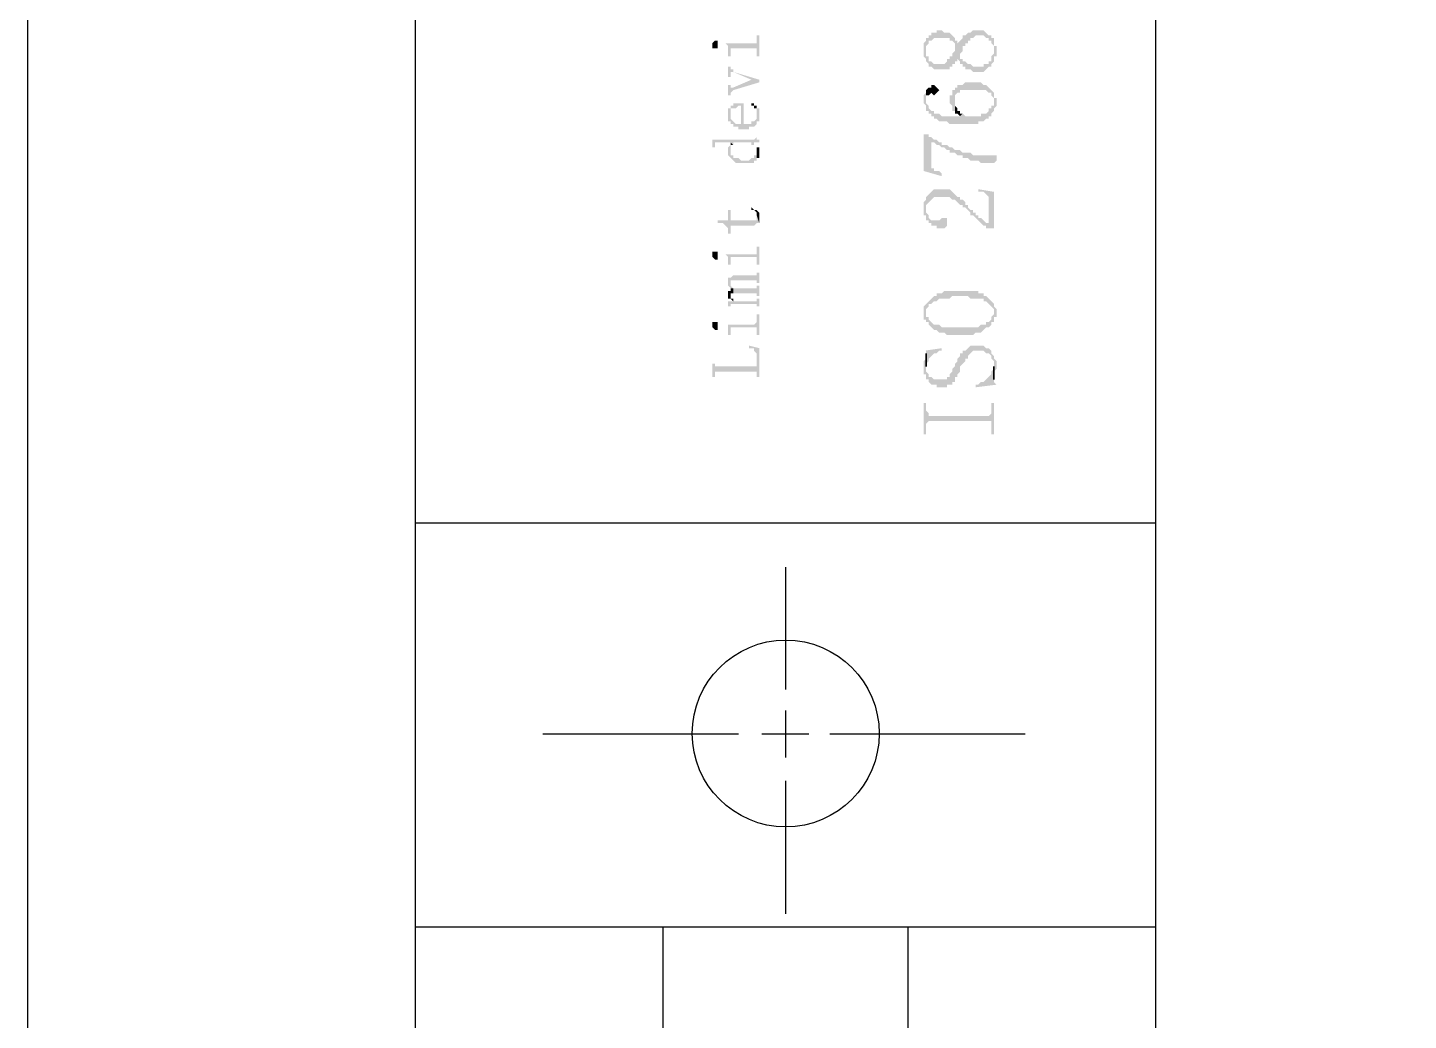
# Model space of a CAD drawing. Header units: millimetres. Extents: x 1448 to 2566, y 1057 to 1416.
# Drawn here: x 1692.69 to 1716.59, y 1302.21 to 1319.4 of the extents above; entities that cross this region are included whole.
import ezdxf

# ---------------------------------------------------------------- set-up
doc = ezdxf.new("R2010")
doc.units = ezdxf.units.MM

msp = doc.modelspace()

# ---------------------------------------------------------------- hatches: boundary and pattern name
at = {"transparency": 33554559}
for points in [[(1704.76886, 1319.1287), (1704.76886, 1319.1287), (1704.81399, 1319.08357), (1704.81399, 1319.03843), (1704.81399, 1318.9933), (1704.81399, 1318.90304), (1704.85912, 1318.90304), (1704.85912, 1319.03843), (1705.31045, 1319.03843), (1705.31045, 1318.90304), (1705.35558, 1318.90304), (1705.35558, 1319.2641), (1705.31045, 1319.2641), (1705.31045, 1319.17383), (1705.31045, 1319.1287), (1705.26531, 1319.1287)], [(1708.1989, 1318.9933), (1708.1989, 1318.90304), (1708.24404, 1318.85791), (1708.24404, 1318.81277), (1708.24404, 1318.81277), (1708.28917, 1318.76764), (1708.28917, 1318.72251), (1708.3343, 1318.72251), (1708.37943, 1318.67738), (1708.65023, 1318.67738), (1708.65023, 1318.72251), (1708.69536, 1318.72251), (1708.69536, 1318.76764), (1708.74049, 1318.76764), (1708.74049, 1318.81277), (1708.78562, 1318.81277), (1708.78562, 1318.85791), (1708.78562, 1318.85791), (1708.83075, 1318.81277), (1708.83075, 1318.94817), (1708.83075, 1318.94817), (1708.87589, 1318.9933), (1708.87589, 1319.08357), (1708.92102, 1319.08357), (1708.92102, 1319.1287), (1708.96615, 1319.1287), (1708.96615, 1319.17383), (1709.01128, 1319.17383), (1709.01128, 1319.21896), (1709.05642, 1319.21896), (1709.10155, 1319.2641), (1709.23694, 1319.2641), (1709.28208, 1319.21896), (1709.32721, 1319.21896), (1709.32721, 1319.17383), (1709.37234, 1319.17383), (1709.37234, 1319.1287), (1709.37234, 1319.1287), (1709.41747, 1319.08357), (1709.41747, 1318.81277), (1709.41747, 1318.90304), (1709.46261, 1318.90304), (1709.46261, 1319.08357), (1709.41747, 1319.08357), (1709.41747, 1319.21896), (1709.37234, 1319.21896), (1709.37234, 1319.2641), (1709.32721, 1319.2641), (1709.28208, 1319.30923), (1709.28208, 1319.30923), (1709.23694, 1319.35436), (1709.05642, 1319.35436), (1709.01128, 1319.30923), (1708.96615, 1319.30923), (1708.92102, 1319.2641), (1708.87589, 1319.2641), (1708.87589, 1319.21896), (1708.83075, 1319.17383), (1708.83075, 1319.17383), (1708.78562, 1319.1287), (1708.78562, 1319.17383), (1708.74049, 1319.08357), (1708.74049, 1319.03843), (1708.74049, 1318.9933), (1708.69536, 1318.94817), (1708.69536, 1318.90304), (1708.65023, 1318.90304), (1708.65023, 1318.85791), (1708.60509, 1318.85791), (1708.60509, 1318.81277), (1708.55996, 1318.76764), (1708.37943, 1318.76764), (1708.3343, 1318.81277), (1708.28917, 1318.81277), (1708.28917, 1318.90304), (1708.24404, 1318.90304), (1708.24404, 1319.17383), (1708.24404, 1319.17383), (1708.1989, 1319.1287), (1708.1989, 1319.03843)], [(1708.24404, 1319.17383), (1708.24404, 1318.9933), (1708.24404, 1319.08357), (1708.28917, 1319.1287), (1708.28917, 1319.17383), (1708.3343, 1319.17383), (1708.37943, 1319.21896), (1708.65023, 1319.21896), (1708.65023, 1319.17383), (1708.69536, 1319.17383), (1708.74049, 1319.1287), (1708.74049, 1319.08357), (1708.74049, 1319.08357), (1708.78562, 1319.17383), (1708.74049, 1319.17383), (1708.74049, 1319.21896), (1708.69536, 1319.2641), (1708.69536, 1319.2641), (1708.65023, 1319.30923), (1708.55996, 1319.30923), (1708.51483, 1319.35436), (1708.42457, 1319.35436), (1708.42457, 1319.30923), (1708.3343, 1319.30923), (1708.3343, 1319.2641), (1708.28917, 1319.2641), (1708.28917, 1319.21896), (1708.24404, 1319.21896)], [(1704.5432, 1319.08357), (1704.5432, 1319.03843), (1704.63346, 1319.03843), (1704.63346, 1319.08357), (1704.63346, 1319.1287), (1704.63346, 1319.17383), (1704.58833, 1319.17383), (1704.5432, 1319.1287), (1704.5432, 1319.1287)], [(1708.83075, 1318.81277), (1708.83075, 1318.76764), (1708.87589, 1318.76764), (1708.87589, 1318.72251), (1708.92102, 1318.72251), (1708.92102, 1318.67738), (1709.01128, 1318.67738), (1709.05642, 1318.63225), (1709.23694, 1318.63225), (1709.28208, 1318.67738), (1709.28208, 1318.67738), (1709.32721, 1318.72251), (1709.37234, 1318.72251), (1709.37234, 1318.76764), (1709.37234, 1318.76764), (1709.41747, 1318.81277), (1709.41747, 1318.9933), (1709.41747, 1318.94817), (1709.41747, 1318.94817), (1709.37234, 1318.90304), (1709.37234, 1318.81277), (1709.32721, 1318.81277), (1709.32721, 1318.76764), (1709.23694, 1318.76764), (1709.23694, 1318.72251), (1709.05642, 1318.72251), (1709.01128, 1318.76764), (1708.96615, 1318.76764), (1708.92102, 1318.81277), (1708.87589, 1318.81277), (1708.87589, 1318.85791), (1708.83075, 1318.85791), (1708.83075, 1318.90304)], [(1704.81399, 1318.72251), (1704.81399, 1318.54198), (1704.85912, 1318.54198), (1704.85912, 1318.58711), (1704.85912, 1318.63225), (1704.90426, 1318.63225), (1705.22018, 1318.49685), (1705.22018, 1318.49685), (1705.35558, 1318.45172), (1705.35558, 1318.49685), (1704.90426, 1318.63225), (1704.90426, 1318.67738), (1704.85912, 1318.67738), (1704.85912, 1318.72251), (1704.85912, 1318.72251)], [(1704.81399, 1318.40658), (1704.81399, 1318.22606), (1704.85912, 1318.22606), (1704.85912, 1318.27119), (1704.85912, 1318.27119), (1704.90426, 1318.31632), (1705.35558, 1318.45172), (1705.22018, 1318.49685), (1704.90426, 1318.36145), (1704.85912, 1318.36145), (1704.85912, 1318.40658), (1704.85912, 1318.40658)], [(1708.1989, 1318.18092), (1708.1989, 1318.09066), (1708.1989, 1318.09066), (1708.24404, 1318.04553), (1708.24404, 1317.95526), (1708.28917, 1317.95526), (1708.28917, 1317.91013), (1708.3343, 1317.91013), (1708.3343, 1317.865), (1708.37943, 1317.865), (1708.37943, 1317.81987), (1708.42457, 1317.81987), (1708.4697, 1317.77473), (1708.60509, 1317.77473), (1708.65023, 1317.7296), (1709.14668, 1317.7296), (1709.14668, 1317.77473), (1709.23694, 1317.77473), (1709.28208, 1317.81987), (1709.32721, 1317.81987), (1709.32721, 1317.865), (1709.37234, 1317.865), (1709.37234, 1317.91013), (1709.41747, 1317.95526), (1709.41747, 1318.13579), (1709.41747, 1318.04553), (1709.37234, 1318.04553), (1709.37234, 1318.00039), (1709.32721, 1318.00039), (1709.32721, 1317.95526), (1709.28208, 1317.91013), (1709.19181, 1317.91013), (1709.19181, 1317.865), (1708.92102, 1317.865), (1708.87589, 1317.91013), (1708.83075, 1317.865), (1708.51483, 1317.865), (1708.4697, 1317.91013), (1708.37943, 1317.91013), (1708.37943, 1317.95526), (1708.3343, 1317.95526), (1708.28917, 1318.00039), (1708.28917, 1318.04553), (1708.24404, 1318.09066), (1708.24404, 1318.13579), (1708.24404, 1318.31632), (1708.24404, 1318.27119), (1708.1989, 1318.22606), (1708.1989, 1318.22606)], [(1708.24404, 1318.31632), (1708.24404, 1318.13579), (1708.24404, 1318.22606), (1708.28917, 1318.22606), (1708.3343, 1318.27119), (1708.3343, 1318.27119), (1708.37943, 1318.22606), (1708.37943, 1318.22606), (1708.42457, 1318.27119), (1708.42457, 1318.27119), (1708.4697, 1318.31632), (1708.42457, 1318.36145), (1708.42457, 1318.36145), (1708.37943, 1318.40658), (1708.3343, 1318.40658), (1708.3343, 1318.36145), (1708.28917, 1318.36145)], [(1708.65023, 1318.13579), (1708.65023, 1318.09066), (1708.65023, 1318.09066), (1708.69536, 1318.04553), (1708.69536, 1317.95526), (1708.74049, 1317.95526), (1708.74049, 1318.18092), (1708.74049, 1318.22606), (1708.78562, 1318.27119), (1708.83075, 1318.27119), (1708.83075, 1318.31632), (1709.28208, 1318.31632), (1709.32721, 1318.27119), (1709.37234, 1318.27119), (1709.37234, 1318.22606), (1709.41747, 1318.18092), (1709.41747, 1318.13579), (1709.41747, 1317.95526), (1709.41747, 1318.00039), (1709.46261, 1318.04553), (1709.46261, 1318.09066), (1709.46261, 1318.18092), (1709.41747, 1318.18092), (1709.41747, 1318.27119), (1709.37234, 1318.31632), (1709.37234, 1318.31632), (1709.32721, 1318.36145), (1709.32721, 1318.36145), (1709.28208, 1318.40658), (1709.23694, 1318.40658), (1709.19181, 1318.45172), (1708.92102, 1318.45172), (1708.87589, 1318.40658), (1708.78562, 1318.40658), (1708.78562, 1318.36145), (1708.74049, 1318.36145), (1708.74049, 1318.31632), (1708.69536, 1318.31632), (1708.69536, 1318.22606), (1708.65023, 1318.22606), (1708.65023, 1318.18092)], [(1704.81399, 1318.00039), (1704.85912, 1317.91013), (1704.85912, 1317.95526), (1704.85912, 1318.00039), (1704.94939, 1318.00039), (1704.99452, 1318.04553), (1705.03965, 1318.04553), (1705.03965, 1317.63934), (1705.17505, 1317.63934), (1705.17505, 1317.68447), (1705.26531, 1317.68447), (1705.31045, 1317.7296), (1705.31045, 1317.77473), (1705.35558, 1317.77473), (1705.35558, 1317.81987), (1705.35558, 1317.865), (1705.35558, 1317.91013), (1705.35558, 1317.95526), (1705.35558, 1318.00039), (1705.31045, 1318.00039), (1705.31045, 1317.91013), (1705.31045, 1317.865), (1705.31045, 1317.81987), (1705.31045, 1317.81987), (1705.26531, 1317.77473), (1705.22018, 1317.77473), (1705.22018, 1317.7296), (1705.08478, 1317.7296), (1705.08478, 1318.09066), (1704.90426, 1318.09066), (1704.90426, 1318.04553), (1704.85912, 1318.04553), (1704.85912, 1318.00039), (1704.85912, 1318.00039)], [(1705.22018, 1318.09066), (1705.22018, 1318.04553), (1705.26531, 1318.04553), (1705.26531, 1318.00039), (1705.31045, 1318.00039), (1705.31045, 1317.95526), (1705.31045, 1317.91013), (1705.31045, 1318.04553), (1705.26531, 1318.04553), (1705.26531, 1318.09066)], [(1708.74049, 1317.95526), (1708.74049, 1317.91013), (1708.78562, 1317.91013), (1708.83075, 1317.865), (1708.83075, 1317.865), (1708.87589, 1317.91013), (1708.83075, 1317.91013), (1708.83075, 1317.95526), (1708.78562, 1317.95526), (1708.78562, 1318.00039), (1708.78562, 1318.00039), (1708.74049, 1318.04553), (1708.74049, 1318.13579)], [(1704.81399, 1317.865), (1704.81399, 1317.81987), (1704.81399, 1317.77473), (1704.85912, 1317.77473), (1704.85912, 1317.7296), (1704.90426, 1317.7296), (1704.90426, 1317.68447), (1704.99452, 1317.68447), (1704.99452, 1317.63934), (1705.03965, 1317.63934), (1705.03965, 1317.7296), (1704.94939, 1317.7296), (1704.90426, 1317.77473), (1704.90426, 1317.77473), (1704.85912, 1317.81987), (1704.85912, 1317.91013), (1704.81399, 1318.00039), (1704.81399, 1317.95526), (1704.81399, 1317.91013)], [(1704.49807, 1317.45881), (1704.5432, 1317.45881), (1704.5432, 1317.41368), (1704.5432, 1317.32341), (1704.58833, 1317.32341), (1704.58833, 1317.36854), (1704.58833, 1317.41368), (1704.85912, 1317.41368), (1704.90426, 1317.36854), (1704.90426, 1317.41368), (1705.22018, 1317.41368), (1705.22018, 1317.36854), (1705.26531, 1317.36854), (1705.26531, 1317.41368), (1705.35558, 1317.41368), (1705.35558, 1317.45881), (1705.31045, 1317.45881), (1705.31045, 1317.50394), (1705.31045, 1317.54907), (1705.31045, 1317.50394), (1705.31045, 1317.50394), (1705.26531, 1317.45881), (1705.26531, 1317.45881)], [(1708.1989, 1317.54907), (1708.1989, 1316.91722), (1708.51483, 1316.82696), (1708.51483, 1316.87209), (1708.51483, 1316.87209), (1708.4697, 1316.91722), (1708.37943, 1316.91722), (1708.37943, 1316.96236), (1708.3343, 1316.96236), (1708.3343, 1317.41368), (1708.28917, 1317.50394), (1708.28917, 1317.54907)], [(1704.81399, 1317.27828), (1704.81399, 1317.23315), (1704.81399, 1317.18802), (1704.81399, 1317.18802), (1704.85912, 1317.14288), (1704.85912, 1317.14288), (1704.90426, 1317.09775), (1704.90426, 1317.09775), (1704.94939, 1317.05262), (1705.26531, 1317.05262), (1705.26531, 1317.09775), (1705.31045, 1317.09775), (1705.31045, 1317.27828), (1705.31045, 1317.23315), (1705.31045, 1317.18802), (1705.26531, 1317.18802), (1705.26531, 1317.14288), (1705.22018, 1317.14288), (1705.17505, 1317.09775), (1705.03965, 1317.09775), (1704.99452, 1317.14288), (1704.90426, 1317.14288), (1704.90426, 1317.18802), (1704.85912, 1317.18802), (1704.85912, 1317.23315), (1704.85912, 1317.36854), (1704.81399, 1317.32341)], [(1704.85912, 1317.36854), (1704.85912, 1317.27828), (1704.85912, 1317.32341), (1704.85912, 1317.36854), (1704.90426, 1317.36854), (1704.85912, 1317.41368)], [(1705.26531, 1317.36854), (1705.31045, 1317.36854), (1705.31045, 1317.32341), (1705.31045, 1317.27828), (1705.31045, 1317.14288), (1705.35558, 1317.14288), (1705.35558, 1317.18802), (1705.35558, 1317.23315), (1705.35558, 1317.27828), (1705.35558, 1317.32341), (1705.31045, 1317.32341), (1705.31045, 1317.36854), (1705.26531, 1317.36854), (1705.26531, 1317.41368)], [(1708.28917, 1317.50394), (1708.3343, 1317.41368), (1708.37943, 1317.41368), (1708.42457, 1317.36854), (1708.4697, 1317.36854), (1708.51483, 1317.32341), (1708.55996, 1317.32341), (1708.60509, 1317.27828), (1708.65023, 1317.27828), (1708.65023, 1317.23315), (1708.74049, 1317.23315), (1708.78562, 1317.18802), (1708.87589, 1317.18802), (1708.87589, 1317.14288), (1708.96615, 1317.14288), (1709.01128, 1317.09775), (1709.14668, 1317.09775), (1709.19181, 1317.05262), (1709.41747, 1317.05262), (1709.46261, 1317.09775), (1709.46261, 1317.18802), (1709.05642, 1317.18802), (1709.01128, 1317.23315), (1708.87589, 1317.23315), (1708.83075, 1317.27828), (1708.74049, 1317.27828), (1708.69536, 1317.32341), (1708.65023, 1317.32341), (1708.60509, 1317.36854), (1708.51483, 1317.36854), (1708.51483, 1317.41368), (1708.4697, 1317.41368), (1708.42457, 1317.45881), (1708.37943, 1317.45881), (1708.3343, 1317.50394)], [(1708.1989, 1316.28537), (1708.1989, 1316.14998), (1708.24404, 1316.14998), (1708.24404, 1316.10484), (1708.24404, 1316.28537), (1708.24404, 1316.3305), (1708.28917, 1316.37564), (1708.28917, 1316.37564), (1708.3343, 1316.42077), (1708.3343, 1316.42077), (1708.37943, 1316.4659), (1708.65023, 1316.4659), (1708.69536, 1316.42077), (1708.74049, 1316.42077), (1708.78562, 1316.37564), (1708.78562, 1316.37564), (1708.83075, 1316.3305), (1708.87589, 1316.3305), (1708.87589, 1316.28537), (1708.92102, 1316.28537), (1708.96615, 1316.24024), (1708.96615, 1316.24024), (1709.01128, 1316.19511), (1709.01128, 1316.14998), (1709.05642, 1316.14998), (1709.10155, 1316.10484), (1709.10155, 1316.10484), (1709.14668, 1316.05971), (1709.14668, 1316.05971), (1709.19181, 1316.01458), (1709.19181, 1316.01458), (1709.23694, 1315.96945), (1709.28208, 1315.96945), (1709.28208, 1315.92432), (1709.32721, 1315.92432), (1709.32721, 1316.01458), (1709.28208, 1316.01458), (1709.23694, 1316.05971), (1709.19181, 1316.10484), (1709.14668, 1316.10484), (1709.14668, 1316.14998), (1709.10155, 1316.14998), (1709.10155, 1316.19511), (1709.05642, 1316.19511), (1709.05642, 1316.24024), (1709.01128, 1316.24024), (1708.96615, 1316.28537), (1708.96615, 1316.3305), (1708.92102, 1316.3305), (1708.92102, 1316.37564), (1708.87589, 1316.42077), (1708.83075, 1316.42077), (1708.83075, 1316.4659), (1708.78562, 1316.4659), (1708.74049, 1316.51103), (1708.74049, 1316.51103), (1708.69536, 1316.55617), (1708.69536, 1316.55617), (1708.65023, 1316.6013), (1708.37943, 1316.6013), (1708.3343, 1316.55617), (1708.3343, 1316.55617), (1708.28917, 1316.51103), (1708.28917, 1316.51103), (1708.24404, 1316.4659), (1708.24404, 1316.42077), (1708.1989, 1316.37564), (1708.1989, 1316.3305), (1708.1989, 1316.3305)], [(1709.14668, 1316.6013), (1709.14668, 1316.55617), (1709.23694, 1316.55617), (1709.28208, 1316.51103), (1709.28208, 1316.51103), (1709.32721, 1316.4659), (1709.32721, 1315.92432), (1709.41747, 1315.92432), (1709.41747, 1316.55617)], [(1704.63346, 1316.05971), (1704.63346, 1316.01458), (1704.72373, 1316.01458), (1704.76886, 1315.96945), (1704.76886, 1315.96945), (1704.81399, 1315.92432), (1704.81399, 1315.87918), (1704.81399, 1315.83405), (1704.85912, 1315.83405), (1704.85912, 1315.96945), (1705.26531, 1315.96945), (1705.31045, 1316.01458), (1705.35558, 1316.01458), (1705.31045, 1316.14998), (1705.31045, 1316.10484), (1705.31045, 1316.05971), (1704.85912, 1316.05971), (1704.85912, 1316.24024), (1704.81399, 1316.24024), (1704.81399, 1316.05971)], [(1705.22018, 1316.24024), (1705.26531, 1316.24024), (1705.31045, 1316.19511), (1705.31045, 1316.14998), (1705.31045, 1316.14998), (1705.35558, 1316.01458), (1705.35558, 1316.05971), (1705.35558, 1316.10484), (1705.35558, 1316.14998), (1705.35558, 1316.19511), (1705.35558, 1316.19511), (1705.31045, 1316.24024), (1705.26531, 1316.24024), (1705.22018, 1316.28537), (1705.22018, 1316.28537)], [(1708.24404, 1316.10484), (1708.24404, 1316.05971), (1708.28917, 1316.05971), (1708.28917, 1316.01458), (1708.3343, 1316.01458), (1708.3343, 1315.96945), (1708.42457, 1315.96945), (1708.42457, 1315.92432), (1708.55996, 1315.92432), (1708.60509, 1315.96945), (1708.60509, 1316.05971), (1708.60509, 1316.10484), (1708.51483, 1316.10484), (1708.4697, 1316.05971), (1708.3343, 1316.05971), (1708.28917, 1316.10484), (1708.28917, 1316.14998), (1708.24404, 1316.19511), (1708.24404, 1316.24024)], [(1704.5432, 1315.47299), (1704.5432, 1315.42786), (1704.5432, 1315.42786), (1704.58833, 1315.38273), (1704.63346, 1315.38273), (1704.63346, 1315.42786), (1704.63346, 1315.47299), (1704.63346, 1315.51813), (1704.5432, 1315.51813)], [(1704.76886, 1315.47299), (1704.76886, 1315.47299), (1704.81399, 1315.42786), (1704.81399, 1315.38273), (1704.81399, 1315.3376), (1704.81399, 1315.29246), (1704.85912, 1315.29246), (1704.85912, 1315.38273), (1704.85912, 1315.42786), (1705.31045, 1315.42786), (1705.31045, 1315.38273), (1705.31045, 1315.29246), (1705.35558, 1315.29246), (1705.35558, 1315.60839), (1705.31045, 1315.60839), (1705.31045, 1315.51813), (1705.31045, 1315.47299), (1705.26531, 1315.47299)], [(1704.85912, 1315.0668), (1704.85912, 1314.97654), (1704.85912, 1315.02167), (1705.31045, 1315.02167), (1705.31045, 1314.97654), (1705.35558, 1314.97654), (1705.35558, 1315.15707), (1705.31045, 1315.15707), (1705.31045, 1315.11194), (1704.90426, 1315.11194)], [(1704.81399, 1314.97654), (1704.81399, 1314.93141), (1704.81399, 1314.93141), (1704.85912, 1314.88628), (1704.90426, 1314.88628), (1704.90426, 1314.79601), (1705.31045, 1314.79601), (1705.31045, 1314.75088), (1705.35558, 1314.75088), (1705.35558, 1314.93141), (1705.31045, 1314.93141), (1705.31045, 1314.88628), (1704.90426, 1314.88628), (1704.85912, 1314.93141), (1704.85912, 1314.97654), (1704.85912, 1315.0668), (1704.81399, 1315.0668), (1704.81399, 1315.02167)], [(1704.81399, 1314.79601), (1704.81399, 1314.75088), (1704.81399, 1314.70575), (1704.85912, 1314.70575), (1704.85912, 1314.79601), (1704.90426, 1314.79601), (1704.90426, 1314.88628), (1704.85912, 1314.88628), (1704.85912, 1314.84114), (1704.81399, 1314.84114)], [(1704.81399, 1314.66061), (1704.81399, 1314.61548), (1704.81399, 1314.57035), (1704.85912, 1314.57035), (1704.85912, 1314.61548), (1705.31045, 1314.61548), (1705.31045, 1314.57035), (1705.35558, 1314.57035), (1705.35558, 1314.70575), (1705.31045, 1314.70575), (1705.31045, 1314.66061), (1704.90426, 1314.66061), (1704.90426, 1314.70575), (1704.90426, 1314.66061)], [(1704.85912, 1314.70575), (1704.85912, 1314.70575), (1704.90426, 1314.66061), (1704.90426, 1314.70575), (1704.85912, 1314.70575), (1704.85912, 1314.75088), (1704.85912, 1314.75088)], [(1708.24404, 1314.61548), (1708.24404, 1314.48009), (1708.24404, 1314.52522), (1708.24404, 1314.52522), (1708.28917, 1314.57035), (1708.28917, 1314.61548), (1708.3343, 1314.61548), (1708.37943, 1314.66061), (1708.42457, 1314.66061), (1708.4697, 1314.70575), (1708.65023, 1314.70575), (1708.69536, 1314.75088), (1708.96615, 1314.75088), (1709.01128, 1314.70575), (1709.23694, 1314.70575), (1709.23694, 1314.66061), (1709.28208, 1314.66061), (1709.32721, 1314.61548), (1709.32721, 1314.61548), (1709.37234, 1314.57035), (1709.37234, 1314.57035), (1709.41747, 1314.52522), (1709.41747, 1314.48009), (1709.41747, 1314.61548), (1709.37234, 1314.66061), (1709.37234, 1314.66061), (1709.32721, 1314.70575), (1709.32721, 1314.70575), (1709.28208, 1314.75088), (1709.23694, 1314.75088), (1709.23694, 1314.79601), (1709.14668, 1314.79601), (1709.14668, 1314.84114), (1708.55996, 1314.84114), (1708.51483, 1314.79601), (1708.42457, 1314.79601), (1708.42457, 1314.75088), (1708.37943, 1314.75088), (1708.3343, 1314.70575), (1708.3343, 1314.70575), (1708.28917, 1314.66061), (1708.28917, 1314.66061)], [(1708.1989, 1314.48009), (1708.1989, 1314.34469), (1708.24404, 1314.34469), (1708.24404, 1314.29956), (1708.28917, 1314.29956), (1708.28917, 1314.25442), (1708.3343, 1314.20929), (1708.3343, 1314.20929), (1708.37943, 1314.16416), (1708.42457, 1314.16416), (1708.4697, 1314.11903), (1708.55996, 1314.11903), (1708.60509, 1314.0739), (1709.05642, 1314.0739), (1709.10155, 1314.11903), (1709.19181, 1314.11903), (1709.23694, 1314.16416), (1709.23694, 1314.16416), (1709.28208, 1314.20929), (1709.32721, 1314.20929), (1709.37234, 1314.25442), (1709.37234, 1314.29956), (1709.41747, 1314.29956), (1709.41747, 1314.38982), (1709.46261, 1314.38982), (1709.46261, 1314.48009), (1709.46261, 1314.52522), (1709.41747, 1314.57035), (1709.41747, 1314.61548), (1709.41747, 1314.48009), (1709.41747, 1314.43495), (1709.37234, 1314.38982), (1709.37234, 1314.34469), (1709.32721, 1314.29956), (1709.28208, 1314.29956), (1709.28208, 1314.25442), (1709.19181, 1314.25442), (1709.14668, 1314.20929), (1708.51483, 1314.20929), (1708.4697, 1314.25442), (1708.37943, 1314.25442), (1708.3343, 1314.29956), (1708.3343, 1314.29956), (1708.28917, 1314.34469), (1708.28917, 1314.38982), (1708.24404, 1314.38982), (1708.24404, 1314.61548), (1708.24404, 1314.61548), (1708.1989, 1314.57035)], [(1704.5432, 1314.25442), (1704.5432, 1314.20929), (1704.5432, 1314.20929), (1704.58833, 1314.16416), (1704.63346, 1314.16416), (1704.63346, 1314.20929), (1704.63346, 1314.25442), (1704.63346, 1314.29956), (1704.5432, 1314.29956)], [(1704.76886, 1314.25442), (1704.81399, 1314.25442), (1704.81399, 1314.20929), (1704.81399, 1314.16416), (1704.81399, 1314.11903), (1704.81399, 1314.0739), (1704.85912, 1314.0739), (1704.85912, 1314.16416), (1704.85912, 1314.20929), (1705.31045, 1314.20929), (1705.31045, 1314.0739), (1705.35558, 1314.0739), (1705.35558, 1314.43495), (1705.31045, 1314.43495), (1705.31045, 1314.29956), (1705.31045, 1314.29956), (1705.26531, 1314.25442)], [(1705.17505, 1313.89337), (1705.17505, 1313.84824), (1705.26531, 1313.84824), (1705.26531, 1313.8031), (1705.26531, 1313.8031), (1705.31045, 1313.75797), (1705.31045, 1313.35178), (1705.35558, 1313.35178), (1705.35558, 1313.84824)], [(1708.1989, 1313.53231), (1708.1989, 1313.39691), (1708.24404, 1313.39691), (1708.24404, 1313.30665), (1708.28917, 1313.30665), (1708.28917, 1313.26152), (1708.28917, 1313.26152), (1708.3343, 1313.21638), (1708.42457, 1313.21638), (1708.42457, 1313.17125), (1708.60509, 1313.17125), (1708.60509, 1313.21638), (1708.69536, 1313.21638), (1708.69536, 1313.26152), (1708.74049, 1313.26152), (1708.74049, 1313.35178), (1708.78562, 1313.35178), (1708.78562, 1313.39691), (1708.83075, 1313.44205), (1708.83075, 1313.53231), (1708.87589, 1313.57744), (1708.87589, 1313.57744), (1708.92102, 1313.62257), (1708.92102, 1313.66771), (1708.96615, 1313.66771), (1708.96615, 1313.71284), (1708.96615, 1313.71284), (1709.01128, 1313.75797), (1709.01128, 1313.75797), (1709.05642, 1313.8031), (1709.23694, 1313.8031), (1709.28208, 1313.75797), (1709.32721, 1313.75797), (1709.37234, 1313.71284), (1709.37234, 1313.66771), (1709.41747, 1313.62257), (1709.41747, 1313.39691), (1709.41747, 1313.44205), (1709.46261, 1313.48718), (1709.46261, 1313.53231), (1709.46261, 1313.62257), (1709.41747, 1313.66771), (1709.41747, 1313.71284), (1709.41747, 1313.71284), (1709.37234, 1313.75797), (1709.37234, 1313.8031), (1709.37234, 1313.8031), (1709.32721, 1313.84824), (1709.28208, 1313.84824), (1709.23694, 1313.89337), (1709.01128, 1313.89337), (1708.96615, 1313.84824), (1708.96615, 1313.84824), (1708.92102, 1313.8031), (1708.87589, 1313.8031), (1708.87589, 1313.75797), (1708.83075, 1313.75797), (1708.83075, 1313.71284), (1708.78562, 1313.66771), (1708.78562, 1313.62257), (1708.74049, 1313.57744), (1708.74049, 1313.53231), (1708.69536, 1313.48718), (1708.69536, 1313.44205), (1708.65023, 1313.39691), (1708.65023, 1313.35178), (1708.60509, 1313.35178), (1708.60509, 1313.30665), (1708.37943, 1313.30665), (1708.3343, 1313.35178), (1708.28917, 1313.35178), (1708.28917, 1313.39691), (1708.28917, 1313.39691), (1708.24404, 1313.44205), (1708.24404, 1313.71284), (1708.24404, 1313.66771), (1708.1989, 1313.62257), (1708.1989, 1313.57744), (1708.1989, 1313.57744)], [(1708.1989, 1313.8031), (1708.24404, 1313.8031), (1708.24404, 1313.57744), (1708.28917, 1313.62257), (1708.28917, 1313.66771), (1708.28917, 1313.66771), (1708.3343, 1313.71284), (1708.3343, 1313.71284), (1708.37943, 1313.75797), (1708.42457, 1313.75797), (1708.4697, 1313.8031), (1708.51483, 1313.8031), (1708.51483, 1313.84824)], [(1704.5432, 1313.57744), (1704.5432, 1313.35178), (1704.58833, 1313.35178), (1704.58833, 1313.39691), (1704.58833, 1313.44205), (1705.31045, 1313.44205), (1705.31045, 1313.39691), (1705.31045, 1313.57744), (1705.31045, 1313.53231), (1704.58833, 1313.53231), (1704.58833, 1313.57744), (1704.58833, 1313.57744)], [(1709.10155, 1313.21638), (1709.10155, 1313.17125), (1709.46261, 1313.21638), (1709.41747, 1313.26152), (1709.41747, 1313.30665), (1709.41747, 1313.48718), (1709.37234, 1313.44205), (1709.37234, 1313.39691), (1709.37234, 1313.39691), (1709.32721, 1313.35178), (1709.32721, 1313.35178), (1709.28208, 1313.30665), (1709.28208, 1313.30665), (1709.23694, 1313.26152), (1709.19181, 1313.26152), (1709.14668, 1313.21638)], [(1708.1989, 1312.90046), (1708.1989, 1312.35887), (1708.24404, 1312.35887), (1708.24404, 1312.5394), (1708.28917, 1312.58453), (1709.37234, 1312.58453), (1709.37234, 1312.35887), (1709.41747, 1312.35887), (1709.41747, 1312.90046), (1709.37234, 1312.90046), (1709.37234, 1312.76506), (1709.37234, 1312.71993), (1709.37234, 1312.71993), (1709.32721, 1312.6748), (1708.28917, 1312.6748), (1708.28917, 1312.71993), (1708.28917, 1312.71993), (1708.24404, 1312.76506), (1708.24404, 1312.90046)]]:
    msp.add_hatch(color=256, dxfattribs=at).paths.add_polyline_path(points)

# ---------------------------------------------------------------- linework, layer by layer
msp.add_line((1699.39805, 1409.56132), (1699.39805, 1122.82038))
for points in [[(2112.69159, 1118.56132), (2112.69159, 1415.56132), (1692.69159, 1415.56132), (1692.69159, 1118.56132)], [(1708.24404, 1313.71284), (1708.24404, 1313.53231), (1708.24404, 1313.57744), (1708.24404, 1313.75797), (1708.24404, 1313.75797)], [(1709.41747, 1313.48718), (1709.41747, 1313.30665), (1709.41747, 1313.53231), (1709.41747, 1313.53231)]]:
    msp.add_lwpolyline(points, close=True)
for points in [[(1712.21567, 1409.56132), (1712.21567, 1122.82038)], [(1699.39813, 1310.82438), (1712.21567, 1310.82438)], [(1705.8069, 1310.05713), (1705.8069, 1307.93592)], [(1705.8069, 1307.57486), (1705.8069, 1306.76248)], [(1701.60961, 1307.16867), (1704.99452, 1307.16867)], [(1705.40071, 1307.16867), (1706.21309, 1307.16867)], [(1706.57415, 1307.16867), (1709.95906, 1307.16867)], [(1705.8069, 1306.35629), (1705.8069, 1304.05455)], [(1699.39813, 1303.82889), (1712.21567, 1303.82889)], [(1703.68569, 1303.82889), (1703.68569, 1266.14353)], [(1707.92811, 1303.82889), (1707.92811, 1266.14353)]]:
    msp.add_lwpolyline(points)
msp.add_circle((1705.81412, 1307.17598), 1.61756)

doc.saveas('drawing.dxf')
